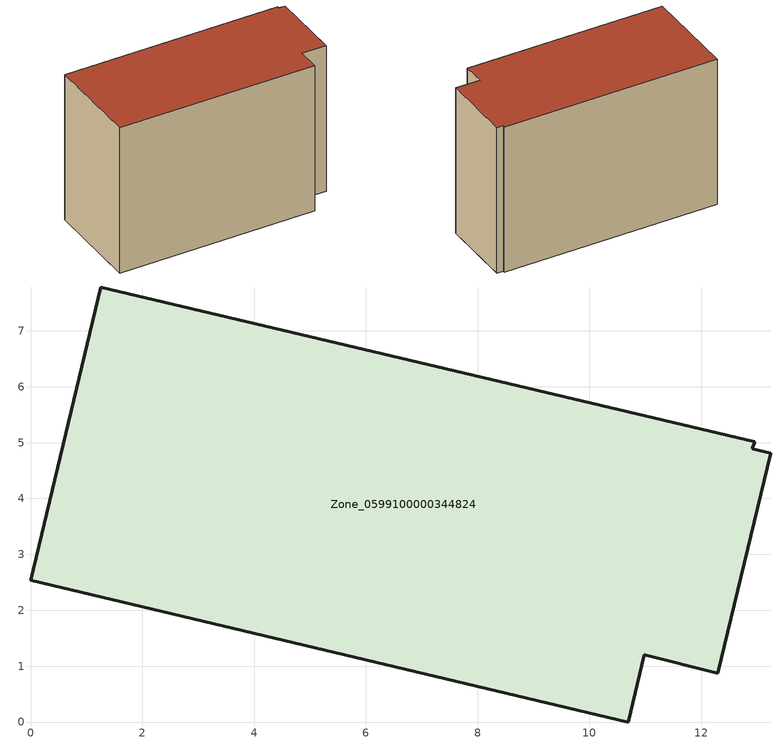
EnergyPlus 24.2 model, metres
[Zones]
Zone_0599100000344824
 floor ground (C_G): 0,2.54 1.25,7.79 12.96,5.02 12.91,4.89 13.25,4.81 12.3,0.87 10.98,1.2 10.7,0 z0
 wall outside (C_F): 1.25,7.79 0,2.54 10.7,0 10.98,1.2 12.3,0.87 13.25,4.81 12.91,4.89 12.96,5.02 1.25,7.79 z0:8.53
 roof outside (C_R): 12.96,5.02 1.25,7.79 0,2.54 10.7,0 10.98,1.2 12.3,0.87 13.25,4.81 12.91,4.89 z8.53
[BUILDING]
Pand.0599100000344824: North Axis=0; Terrain=City; Loads Convergence Tolerance Value=0.04; Temperature Convergence Tolerance Value=0.4; Solar Distribution=FullExterior; Maximum Number of Warmup Days=25; Minimum Number of Warmup Days=1
[Site:Location]
Rotterdam.The.Hague.AP_ZH_NLD Design_Conditions: Latitude=51.96; Longitude=4.45; Time Zone=1; Elevation=-4.5
[SITE:GROUNDTEMPERATURE:BUILDINGSURFACE]
18, 18, 18, 18, 18, 18, 18, 18, 18, 18, 18, 18
[MATERIAL] Thermal Absorptance=0.9; Solar Absorptance=0.7; Visible Absorptance=0.7
Name | Roughness | Thickness | Conductivity | Density | Specific Heat
G.TI.1992-2005 | MediumSmooth | 0.15 | 0.06 | 540 | 1210
F.TI.1992-2005 | Rough | 0.3 | 0.12 | 1920 | 840
R.TI.1992-2005 | MediumRough | 0.2 | 0.08 | 1500 | 1000
[CONSTRUCTION]
C_G: G.TI.1992-2005
C_F: F.TI.1992-2005
C_R: R.TI.1992-2005
[ZONE]
Zone_0599100000344824: Type=1; Multiplier=1; Ceiling Height=Autocalculate; Volume=Autocalculate; Floor Area=autocalculate; Part of Total Floor Area=Yes
[ZONEINFILTRATION:DESIGNFLOWRATE]
Infil_Zone_0599100000344824: Zone or ZoneList or Space or SpaceList=Zone_0599100000344824; Schedule=AlwaysOn; Design Flow Rate Calculation Method=Flow/Area; Flow Rate per Floor Area=0.0015; Constant Term Coefficient=1; Temperature Term Coefficient=0; Velocity Term Coefficient=0; Velocity Squared Term Coefficient=0
[HVACTEMPLATE:ZONE:IDEALLOADSAIRSYSTEM]
Zone_0599100000344824: Maximum Heating Supply Air Temperature=50; Minimum Cooling Supply Air Temperature=13; Maximum Heating Supply Air Humidity Ratio=0.0156; Minimum Cooling Supply Air Humidity Ratio=0.0077; Heating Limit=NoLimit; Cooling Limit=NoLimit; Dehumidification Control Type=ConstantSensibleHeatRatio; Cooling Sensible Heat Ratio=0.7; Dehumidification Setpoint=60; Humidification Control Type=None; Humidification Setpoint=30; Outdoor Air Method=None; Outdoor Air Flow Rate per Person=0.00944; Outdoor Air Flow Rate per Zone Floor Area=0; Outdoor Air Flow Rate per Zone=0; Demand Controlled Ventilation Type=None; Outdoor Air Economizer Type=NoEconomizer; Heat Recovery Type=None; Sensible Heat Recovery Effectiveness=0.7; Latent Heat Recovery Effectiveness=0.65
[ZONECONTROL:THERMOSTAT]
ThermostatControl_Zone_0599100000344824: Zone or ZoneList=Zone_0599100000344824; Control Type Schedule=DualSetpointControlType; Control 1=Thermostat_Zone_0599100000344824; Temperature Difference Between Cutout And Setpoint=0
[THERMOSTATSETPOINT:DUALSETPOINT]
Thermostat_Zone_0599100000344824: Heating Setpoint Temperature Schedule=HeatingSetpoint_Zone_0599100000344824; Cooling Setpoint Temperature Schedule=CoolingSetpoint_Zone_0599100000344824
[SCHEDULE:COMPACT]
HeatingSetpoint_Zone_0599100000344824: Through: 12/31, For: AllDays, Until: 24:00, 21
CoolingSetpoint_Zone_0599100000344824: Through: 12/31, For: AllDays, Until: 24:00, 24
DualSetpointControlType: Through: 12/31, For: AllDays, Until: 24:00, 4
AlwaysOn: Through: 12/31, For: AllDays, Until: 24:00, 1
